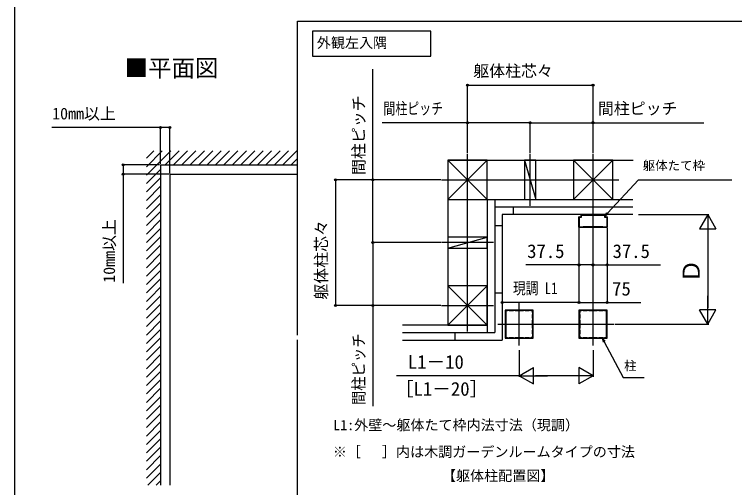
# Model space of a CAD drawing. Units: millimetres, scale not verified. Extents: x -875 to 875, y -1304 to 1297.
# Drawn here: x -875 to -106, y -546 to -41 of the extents above; entities that cross this region are included whole.
import ezdxf
from ezdxf.enums import TextEntityAlignment as Align

# ---------------------------------------------------------------- set-up
doc = ezdxf.new("R2010")
doc.units = ezdxf.units.MM
doc.header["$LTSCALE"] = 8
for name, color, linetype in [('0-2_USER1', 3, 'Continuous'), ('0-4_YKK_12', 2, 'Continuous'), ('0-6_YKK_A1', 4, 'Continuous'), ('0-7_YKK_D', 6, 'Continuous'), ('0-8_YKK_ZWAK', 7, 'Continuous'), ('0-9_YSS_K', 3, 'Continuous')]:
    doc.layers.add(name, color=color, linetype=linetype)
doc.styles.add('ＭＳ ゴシック', font='')
doc.styles.get('ＭＳ ゴシック').set_extended_font_data('MS Gothic')

msp = doc.modelspace()

# ---------------------------------------------------------------- linework, layer by layer
at = {"layer": '0-2_USER1'}
msp.add_lwpolyline([(-556.932, -58.806), (-556.932, -85.739), (-430.591, -85.739), (-430.591, -58.806)], close=True, dxfattribs=at)
at = {"layer": '0-4_YKK_12'}
for p, q in [((-391.252, -379.287), (-391.252, -189.953)), ((-324.252, -245.287), (-324.252, -189.953)), ((-257.252, -394.287), (-257.252, -189.953)), ((-709, -211.699), (-709, -543.45)), ((-709, -211.699), (-572.715, -211.699)), ((-418.919, -217.62), (-229.586, -217.62)), ((-363.586, -284.62), (-418.919, -284.62)), ((-418.919, -351.62), (-363.586, -351.62)), ((-336.052, -394.287), (-336.052, -348.953)), ((-358.719, -371.62), (-234.586, -371.62))]:
    msp.add_line(p, q, dxfattribs=at)
msp.add_lwpolyline([(-572.715, -383.482), (-572.715, -48.283), (-91.165, -48.283), (-91.165, -555.889), (-572.715, -555.889), (-572.715, -388.482)], dxfattribs=at)
at = {"layer": '0-6_YKK_A1'}
for p, q in [((-412.252, -196.62), (-214.395, -196.62)), ((-412.252, -196.62), (-412.252, -330.62)), ((-412.252, -238.62), (-370.252, -196.62)), ((-412.252, -196.62), (-370.252, -238.62)), ((-278.252, -196.62), (-236.252, -238.62)), ((-278.062, -238.62), (-236.252, -196.62)), ((-370.252, -238.62), (-214.747, -238.62)), ((-370.252, -238.62), (-370.252, -380.62)), ((-362.252, -238.62), (-362.252, -380.62)), ((-214.747, -246.62), (-362.252, -246.62)), ((-342.161, -254.62), (-342.161, -246.62)), ((-272.252, -268.3), (-272.252, -257.14)), ((-272.132, -257.02), (-269.972, -257.02)), ((-271.852, -267.9), (-271.852, -257.54)), ((-271.732, -257.42), (-269.572, -257.42)), ((-269.852, -256.9), (-269.852, -254.74)), ((-269.732, -254.62), (-269.572, -254.62)), ((-269.452, -254.74), (-269.452, -254.94)), ((-269.452, -257.3), (-269.452, -255.58)), ((-269.332, -255.06), (-260.972, -255.06)), ((-269.332, -255.46), (-245.172, -255.46)), ((-260.852, -254.94), (-260.852, -254.74)), ((-260.732, -254.62), (-260.572, -254.62)), ((-260.452, -254.74), (-260.452, -254.94)), ((-260.332, -255.06), (-257.435, -255.06)), ((-257.069, -255.06), (-254.172, -255.06)), ((-254.052, -254.94), (-254.052, -254.74)), ((-253.932, -254.62), (-253.772, -254.62)), ((-253.652, -254.74), (-253.652, -254.94)), ((-253.532, -255.06), (-245.172, -255.06)), ((-245.052, -254.94), (-245.052, -254.74)), ((-245.052, -255.58), (-245.052, -257.3)), ((-244.932, -254.62), (-244.772, -254.62)), ((-244.932, -257.42), (-242.772, -257.42)), ((-244.652, -254.74), (-244.652, -256.9)), ((-244.532, -257.02), (-242.372, -257.02)), ((-242.652, -257.54), (-242.652, -267.9)), ((-242.252, -257.14), (-242.252, -268.3)), ((-354.252, -266.712), (-362.252, -266.712)), ((-257.435, -268.42), (-272.132, -268.42)), ((-268.102, -268.02), (-271.732, -268.02)), ((-267.687, -267.655), (-268.017, -267.985)), ((-246.902, -267.62), (-267.602, -267.62)), ((-242.372, -268.42), (-257.069, -268.42)), ((-246.487, -267.985), (-246.817, -267.655)), ((-242.772, -268.02), (-246.402, -268.02)), ((-412.252, -290.62), (-370.252, -278.62)), ((-370.252, -290.62), (-370.252, -278.62)), ((-412.252, -290.62), (-370.252, -290.62)), ((-370.252, -330.62), (-412.252, -372.62)), ((-412.252, -330.62), (-370.252, -372.62)), ((-354.252, -338.401), (-362.252, -338.401)), ((-370.252, -372.62), (-460.621, -372.62)), ((-460.621, -380.62), (-362.252, -380.62)), ((-404.471, -388.62), (-404.471, -380.62)), ((-460.621, -388.62), (-354.252, -388.62))]:
    msp.add_line(p, q, dxfattribs=at)
for points in [[(-412.252, -238.62), (-370.252, -238.62), (-370.252, -196.62), (-412.252, -196.62)], [(-330.252, -196.62), (-318.252, -238.62), (-318.252, -196.62)], [(-236.252, -238.62), (-236.252, -196.62), (-278.252, -196.62), (-278.252, -238.62)], [(-370.252, -372.62), (-370.252, -330.62), (-412.252, -330.62), (-412.252, -372.62)], [(-321.052, -356.62), (-351.052, -356.62), (-351.052, -386.62), (-321.052, -386.62)], [(-242.252, -356.62), (-272.252, -356.62), (-272.252, -386.62), (-242.252, -386.62)]]:
    msp.add_lwpolyline(points, close=True, dxfattribs=at)
for points in [[(-330.252, -196.62), (-330.252, -238.62), (-318.252, -238.62)], [(-214.747, -254.62), (-354.252, -254.62), (-354.252, -388.62)], [(-370.252, -278.62), (-412.252, -278.62), (-412.252, -290.62)], [(-331.852, -357.42), (-340.252, -357.42), (-340.492, -357.18), (-342.212, -357.18), (-342.452, -357.42), (-346.452, -357.42), (-346.692, -357.18), (-348.412, -357.18), (-348.652, -357.42), (-350.252, -357.42), (-350.252, -359.02), (-350.492, -359.26), (-350.492, -360.98), (-350.252, -361.22), (-350.252, -365.22), (-350.492, -365.46), (-350.492, -367.18), (-350.252, -367.42), (-350.252, -375.82), (-350.492, -376.06), (-350.492, -377.78), (-350.252, -378.02), (-350.252, -382.02), (-350.492, -382.26), (-350.492, -383.98), (-350.252, -384.22), (-350.252, -385.82), (-348.652, -385.82), (-348.412, -386.06), (-346.692, -386.06), (-346.452, -385.82), (-342.452, -385.82), (-342.212, -386.06), (-340.492, -386.06), (-340.252, -385.82), (-331.852, -385.82), (-331.612, -386.06), (-329.892, -386.06), (-329.652, -385.82), (-325.652, -385.82)], [(-325.652, -385.82), (-325.412, -386.06), (-323.692, -386.06), (-323.452, -385.82), (-321.852, -385.82), (-321.852, -384.22), (-321.612, -383.98), (-321.612, -382.26), (-321.852, -382.02), (-321.852, -378.02), (-321.612, -377.78), (-321.612, -376.06), (-321.852, -375.82), (-321.852, -367.42), (-321.612, -367.18), (-321.612, -365.46), (-321.852, -365.22), (-321.852, -361.22), (-321.612, -360.98), (-321.612, -359.26), (-321.852, -359.02), (-321.852, -357.42), (-323.452, -357.42), (-323.692, -357.18), (-325.412, -357.18), (-325.652, -357.42), (-329.652, -357.42), (-329.892, -357.18), (-331.612, -357.18), (-331.852, -357.42)], [(-253.052, -357.42), (-261.452, -357.42), (-261.692, -357.18), (-263.412, -357.18), (-263.652, -357.42), (-267.652, -357.42), (-267.892, -357.18), (-269.612, -357.18), (-269.852, -357.42), (-271.452, -357.42), (-271.452, -359.02), (-271.692, -359.26), (-271.692, -360.98), (-271.452, -361.22), (-271.452, -365.22), (-271.692, -365.46), (-271.692, -367.18), (-271.452, -367.42), (-271.452, -375.82), (-271.692, -376.06), (-271.692, -377.78), (-271.452, -378.02), (-271.452, -382.02), (-271.692, -382.26), (-271.692, -383.98), (-271.452, -384.22), (-271.452, -385.82), (-269.852, -385.82), (-269.612, -386.06), (-267.892, -386.06), (-267.652, -385.82), (-263.652, -385.82), (-263.412, -386.06), (-261.692, -386.06), (-261.452, -385.82), (-253.052, -385.82), (-252.812, -386.06), (-251.092, -386.06), (-250.852, -385.82), (-246.852, -385.82)], [(-246.852, -385.82), (-246.612, -386.06), (-244.892, -386.06), (-244.652, -385.82), (-243.052, -385.82), (-243.052, -384.22), (-242.812, -383.98), (-242.812, -382.26), (-243.052, -382.02), (-243.052, -378.02), (-242.812, -377.78), (-242.812, -376.06), (-243.052, -375.82), (-243.052, -367.42), (-242.812, -367.18), (-242.812, -365.46), (-243.052, -365.22), (-243.052, -361.22), (-242.812, -360.98), (-242.812, -359.26), (-243.052, -359.02), (-243.052, -357.42), (-244.652, -357.42), (-244.892, -357.18), (-246.612, -357.18), (-246.852, -357.42), (-250.852, -357.42), (-251.092, -357.18), (-252.812, -357.18), (-253.052, -357.42)]]:
    msp.add_lwpolyline(points, dxfattribs=at)
for centre, radius, start, end in [((-272.132, -257.14), 0.12, 90, 180), ((-271.732, -257.54), 0.12, 90, 180), ((-269.972, -256.9), 0.12, 270, 0), ((-269.732, -254.74), 0.12, 90, 180), ((-269.572, -254.74), 0.12, 0, 90), ((-269.572, -257.3), 0.12, 270, 0), ((-269.332, -254.94), 0.12, 180, 270), ((-269.332, -255.58), 0.12, 90, 180), ((-260.972, -254.94), 0.12, 270, 0), ((-260.732, -254.74), 0.12, 90, 180), ((-260.572, -254.74), 0.12, 0, 90), ((-260.332, -254.94), 0.12, 180, 270), ((-257.435, -255.14), 0.08, 23.57818, 90), ((-257.252, -255.06), 0.12, 203.57818, 336.42182), ((-257.069, -255.14), 0.08, 90, 156.42182), ((-254.172, -254.94), 0.12, 270, 0), ((-253.932, -254.74), 0.12, 90, 180), ((-253.772, -254.74), 0.12, 0, 90), ((-253.532, -254.94), 0.12, 180, 270), ((-245.172, -254.94), 0.12, 270, 0), ((-245.172, -255.58), 0.12, 0, 90), ((-244.932, -254.74), 0.12, 90, 180), ((-244.932, -257.3), 0.12, 180, 270), ((-244.772, -254.74), 0.12, 0, 90), ((-244.532, -256.9), 0.12, 180, 270), ((-242.772, -257.54), 0.12, 0, 90), ((-242.372, -257.14), 0.12, 0, 90), ((-272.132, -268.3), 0.12, 180, 270), ((-271.732, -267.9), 0.12, 180, 270), ((-268.102, -267.9), 0.12, 270, 315), ((-267.602, -267.74), 0.12, 90, 135), ((-257.435, -268.34), 0.08, 270, 336.42182), ((-257.252, -268.42), 0.12, 23.57818, 156.42182), ((-257.069, -268.34), 0.08, 203.57818, 270), ((-246.902, -267.74), 0.12, 45, 90), ((-246.402, -267.9), 0.12, 225, 270), ((-242.772, -267.9), 0.12, 270, 0), ((-242.372, -268.3), 0.12, 270, 0)]:
    msp.add_arc(centre, radius, start, end, dxfattribs=at)
at = {"layer": '0-7_YKK_D'}
for p, q in [((-391.252, -188.953), (-391.252, -115.62)), ((-391.252, -116.62), (-257.252, -116.62)), ((-257.252, -184.953), (-257.252, -115.62)), ((-719, -200.699), (-719, -160.699)), ((-709, -210.699), (-709, -160.699)), ((-391.252, -188.953), (-391.252, -155.62)), ((-324.252, -188.953), (-324.252, -155.62)), ((-324.252, -188.953), (-324.252, -155.62)), ((-257.252, -188.953), (-257.252, -155.62)), ((-720, -201.699), (-760, -201.699)), ((-710, -211.699), (-760, -211.699)), ((-419.919, -217.62), (-533.252, -217.62)), ((-532.252, -217.62), (-532.252, -351.62)), ((-419.919, -217.62), (-493.252, -217.62)), ((-208.747, -254.62), (-133.747, -254.62)), ((-134.747, -254.62), (-143.497, -269.776)), ((-134.747, -254.62), (-125.997, -269.776)), ((-134.747, -254.62), (-134.747, -284.931)), ((-272.252, -269.22), (-272.252, -349.42)), ((-272.252, -269.22), (-272.252, -349.42)), ((-272.252, -269.22), (-272.252, -309.42)), ((-242.252, -269.22), (-242.252, -349.42)), ((-242.252, -269.22), (-242.252, -309.42)), ((-143.497, -269.776), (-125.997, -269.776)), ((-134.747, -272.12), (-134.747, -354.12)), ((-419.919, -284.62), (-493.252, -284.62)), ((-419.919, -284.62), (-493.252, -284.62)), ((-134.747, -371.62), (-134.747, -341.309)), ((-419.919, -351.62), (-533.252, -351.62)), ((-419.919, -351.62), (-493.252, -351.62)), ((-272.252, -348.42), (-354.252, -348.42)), ((-134.747, -371.62), (-143.497, -356.465)), ((-125.997, -356.465), (-143.497, -356.465)), ((-134.747, -371.62), (-125.997, -356.465)), ((-233.586, -371.62), (-133.747, -371.62)), ((-336.052, -399.287), (-336.052, -427.62)), ((-257.252, -399.287), (-257.252, -427.62)), ((-336.052, -426.62), (-320.897, -417.87)), ((-320.897, -435.37), (-320.897, -417.87)), ((-257.252, -426.62), (-272.408, -417.87)), ((-272.408, -417.87), (-272.408, -435.37)), ((-336.052, -426.62), (-466.939, -426.62)), ((-336.052, -426.62), (-320.897, -435.37)), ((-336.052, -426.62), (-305.741, -426.62)), ((-274.752, -426.62), (-318.552, -426.62)), ((-257.252, -426.62), (-287.563, -426.62)), ((-257.252, -426.62), (-272.408, -435.37))]:
    msp.add_line(p, q, dxfattribs=at)
for points in [[(-492.252, -284.62), (-492.252, -217.62), (-492.252, -99.428)], [(-324.252, -156.62), (-391.252, -156.62), (-482.471, -156.62)], [(-324.252, -156.62), (-257.252, -156.62), (-139.06, -156.62)], [(-709, -161.699), (-719, -161.699), (-835.067, -161.699)], [(-759, -201.699), (-759, -211.699), (-759, -327.766)], [(-244.652, -256.23), (-241.754, -253.122), (-208.648, -217.62), (-108.928, -217.62)], [(-240.921, -253.898), (-244.652, -256.23), (-242.587, -252.345)], [(-492.252, -284.62), (-492.252, -351.62), (-492.252, -459.023)], [(-257.252, -308.42), (-272.252, -308.42), (-329.143, -308.42)], [(-257.252, -308.42), (-242.252, -308.42), (-185.361, -308.42)], [(-272.252, -348.42), (-242.252, -348.42), (-206.27, -348.42)], [(-244.362, -389.838), (-247.363, -386.62), (-246.373, -390.907)], [(-247.363, -386.62), (-245.368, -390.372), (-225.031, -428.62), (-202.602, -428.62)]]:
    msp.add_lwpolyline(points, dxfattribs=at)
for centre in [(-391.252, -116.62), (-257.252, -116.62), (-719, -161.699), (-709, -161.699), (-391.252, -156.62), (-324.252, -156.62), (-324.252, -156.62), (-257.252, -156.62), (-759, -201.699), (-759, -211.699), (-532.252, -217.62), (-492.252, -217.62), (-492.252, -284.62), (-492.252, -284.62), (-272.252, -308.42), (-257.252, -308.42), (-257.252, -308.42), (-242.252, -308.42), (-532.252, -351.62), (-492.252, -351.62), (-354.252, -348.42), (-272.252, -348.42), (-272.252, -348.42), (-242.252, -348.42)]:
    msp.add_circle(centre, 1.075, dxfattribs=at)
at = {"layer": '0-8_YKK_ZWAK'}
msp.add_line((-875, 1245.8), (-875, -1304.2), dxfattribs=at)
at = {"layer": '0-9_YSS_K'}
for p, q in [((-734, -194.593), (-726.106, -186.699)), ((-734, -203.573), (-717.126, -186.699)), ((-734, -212.554), (-708.146, -186.699)), ((-714.166, -201.699), (-699.166, -186.699)), ((-705.185, -201.699), (-690.185, -186.699)), ((-696.205, -201.699), (-681.205, -186.699)), ((-687.225, -201.699), (-672.225, -186.699)), ((-678.245, -201.699), (-663.245, -186.699)), ((-669.264, -201.699), (-654.264, -186.699)), ((-660.284, -201.699), (-645.284, -186.699)), ((-651.304, -201.699), (-636.304, -186.699)), ((-642.324, -201.699), (-627.324, -186.699)), ((-633.343, -201.699), (-618.343, -186.699)), ((-624.363, -201.699), (-609.363, -186.699)), ((-615.383, -201.699), (-600.383, -186.699)), ((-606.403, -201.699), (-591.403, -186.699)), ((-597.422, -201.699), (-582.422, -186.699)), ((-588.442, -201.699), (-573.442, -186.699)), ((-579.462, -201.699), (-572.715, -194.953)), ((-734, -221.534), (-719, -206.534)), ((-719, -201.699), (-572.715, -201.699)), ((-719, -201.699), (-719, -543.45)), ((-734, -230.514), (-719, -215.514)), ((-734, -239.494), (-719, -224.494)), ((-734, -248.475), (-719, -233.475)), ((-734, -257.455), (-719, -242.455)), ((-734, -266.435), (-719, -251.435)), ((-734, -275.415), (-719, -260.415)), ((-734, -284.396), (-719, -269.396)), ((-734, -293.376), (-719, -278.376)), ((-734, -302.356), (-719, -287.356)), ((-734, -311.336), (-719, -296.336)), ((-734, -320.317), (-719, -305.317)), ((-734, -329.297), (-719, -314.297)), ((-734, -338.277), (-719, -323.277)), ((-730.193, -343.45), (-719, -332.257)), ((-734, -347.257), (-730.193, -343.45)), ((-734, -356.238), (-721.212, -343.45)), ((-721.212, -343.45), (-719, -341.238)), ((-734, -365.218), (-719, -350.218)), ((-734, -374.198), (-719, -359.198)), ((-734, -383.178), (-719, -368.178)), ((-734, -392.159), (-719, -377.159)), ((-734, -401.139), (-719, -386.139)), ((-734, -410.119), (-719, -395.119)), ((-734, -419.099), (-719, -404.099)), ((-734, -428.08), (-719, -413.08)), ((-734, -437.06), (-719, -422.06)), ((-734, -446.04), (-719, -431.04)), ((-734, -455.021), (-719, -440.021)), ((-734, -464.001), (-719, -449.001)), ((-734, -472.981), (-719, -457.981)), ((-734, -481.961), (-719, -466.961)), ((-734, -490.942), (-719, -475.942)), ((-734, -499.922), (-719, -484.922)), ((-734, -508.902), (-719, -493.902)), ((-734, -517.882), (-719, -502.882)), ((-734, -526.863), (-719, -511.863)), ((-734, -535.843), (-719, -520.843)), ((-732.627, -543.45), (-719, -529.823)), ((-723.647, -543.45), (-719, -538.803))]:
    msp.add_line(p, q, dxfattribs=at)

# ---------------------------------------------------------------- texts
at = {"layer": '0-2_USER1', "style": 'ＭＳ ゴシック'}
for s, height, p in [('外観左入隅', 11, (-552.108, -80.155)), ('■平面図', 18.33, (-757.256, -113.041)), ('L1:外壁～躯体たて枠内法寸法（現調）', 11, (-534.705, -488.013)), ('※［   ］内は木調ガーデンルームタイプの寸法', 11, (-535.045, -516.592)), ('【躯体柱配置図】', 11, (-418.557, -542.155))]:
    msp.add_text(s, height=height, dxfattribs=at).set_placement(p, align=Align.BOTTOM_LEFT)
at = {"layer": '0-7_YKK_D', "style": 'ＭＳ ゴシック'}
for s, height, p in [('躯体柱芯々', 12.46, (-385.104, -111.398)), ('間柱ピッチ', 12.46, (-252.077, -151.398)), ('10mm以上', 12.46, (-834.675, -156.864)), ('躯体たて枠', 9.751, (-204.197, -210.124)), ('37.5', 14.66, (-327.62, -305.42)), ('37.5', 14.66, (-236.429, -305.42)), ('75', 14.66, (-236.884, -345.42)), ('L1－10', 14.66, (-455.075, -423.62)), ('柱', 9.751, (-224.107, -423.665)), ('［L1－20］', 14.66, (-468.939, -452.347))]:
    msp.add_text(s, height=height, dxfattribs=at).set_placement(p, align=Align.BOTTOM_LEFT)
for s, height, p in [('間柱ピッチ', 12.46, (-497.474, -212.445)), ('10mm以上', 12.46, (-763.835, -327.374)), ('躯体柱芯々', 12.46, (-537.474, -345.472)), ('Ｄ', 18.33, (-137.747, -327.467))]:
    msp.add_text(s, height=height, rotation=90, dxfattribs=at).set_placement(p, align=Align.BOTTOM_LEFT)
for s, width, p in [('間柱ピッチ', 0.75, (-481.065, -151.398)), ('現調 L1', 0.8, (-342.784, -343.295))]:
    msp.add_text(s, height=12.46, dxfattribs=dict(at, width=width)).set_placement(p, align=Align.BOTTOM_LEFT)
at = {"layer": '0-7_YKK_D', "style": 'ＭＳ ゴシック', "width": 0.9}
msp.add_text('間柱ピッチ', height=12.46, rotation=90, dxfattribs=at).set_placement((-497.474, -457.935), align=Align.BOTTOM_LEFT)

doc.saveas('drawing.dxf')
